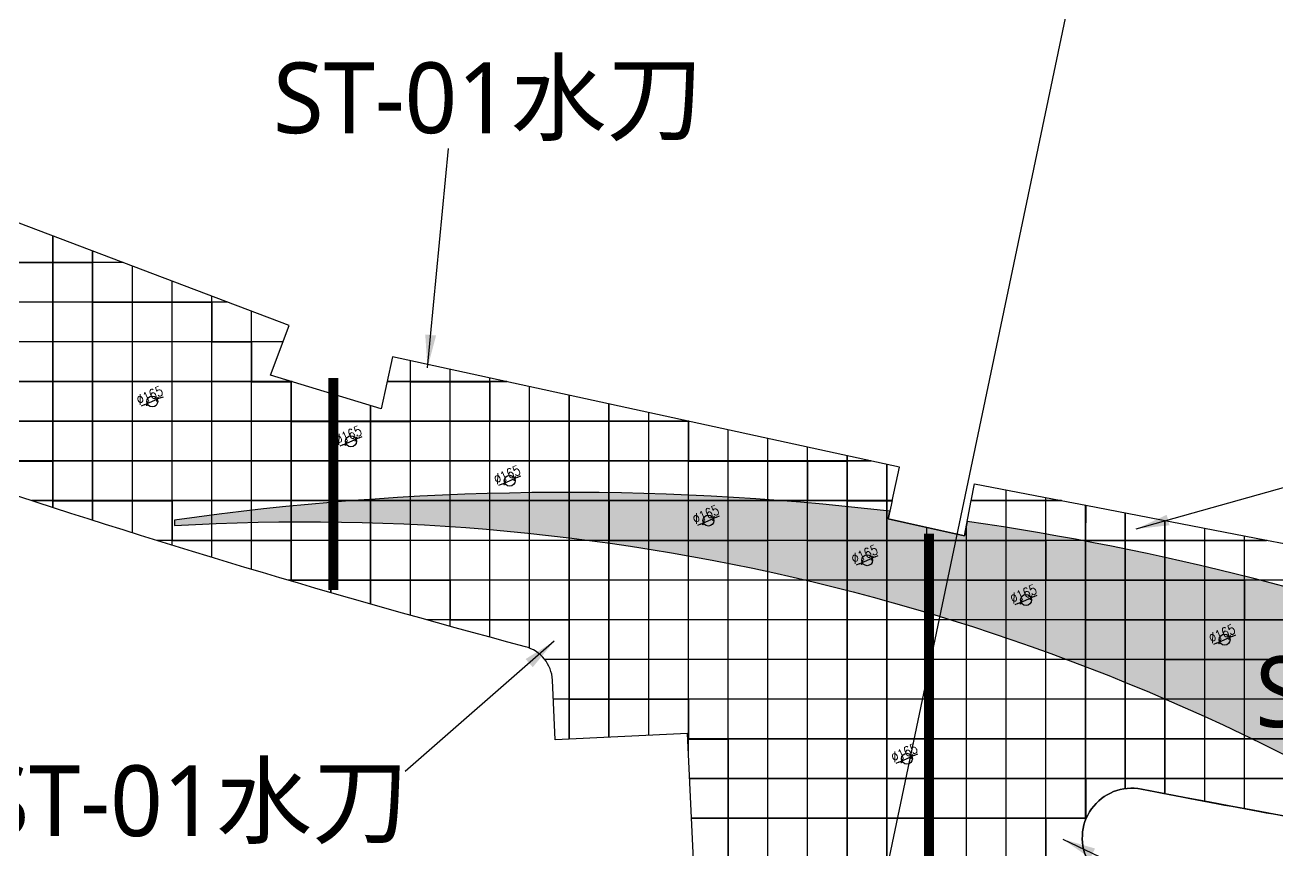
# Model space of a CAD drawing. Header units: millimetres. Extents: x -1989 to 265952, y -5690 to 142265.
# Drawn here: x 68428 to 87341, y 30251 to 42719 of the extents above; entities that cross this region are included whole.
import ezdxf
from ezdxf.enums import TextEntityAlignment as Align
from ezdxf.lldxf.tags import DXFTag

# ---------------------------------------------------------------- set-up
doc = ezdxf.new("R2010")
doc.units = ezdxf.units.MM
for name, color, linetype in [('d地面疏散指示开孔165mm', 91, 'Continuous'), ('F-地材填充', 8, 'Continuous'), ('F-地材造型线', 150, 'Continuous'), ('ST-01水刀', 111, 'Continuous'), ('ST-02整砖', 22, 'Continuous'), ('ST-02算量', 222, 'Continuous'), ('ST-12算量', 21, 'Continuous'), ('现场实际间隔柱定位', 6, 'Continuous')]:
    doc.layers.add(name, color=color, linetype=linetype)
doc.styles.get("Standard").update_dxf_attribs({"font": 'arial.ttf'})
doc.styles.add('YQ_DIM', font='romancs.shx', dxfattribs={"width": 0.8, "bigfont": '@by-01-hztxt.shx'})
doc.styles.add('黑体', font='Microsoft YaHei.ttf')
tags = doc.linetypes.add('EXP JT_LINE', pattern='A,0.5,-0.2,["EXP JT",Standard,S=0.12,R=0,X=-0.1,Y=-0.05],-0.5', length=1.199999999999999).pattern_tags.tags
tags[6] = DXFTag(74, 10)
doc.dimstyles.new('yq100', dxfattribs={"dimscale": 50, "dimtxt": 3, "dimasz": 1, "dimexe": 1.5, "dimexo": 3, "dimgap": 0.5, "dimtad": 1, "dimdec": 0, "dimrnd": 5, "dimdsep": 46, "dimtxsty": 'YQ_DIM', "dimblk": 'YQTICK', "dimcen": 0, "dimclrd": 256, "dimclre": 256, "dimclrt": 7, "dimadec": 1, "dimazin": 2, "dimtfac": 1, "dimtdec": 0, "dimtix": 1, "dimtmove": 2, "dimatfit": 2, "dimfxl": 1, "dimtolj": 1, "dimtzin": 0, "dimarcsym": 0})
doc.dimstyles.new('yq50', dxfattribs={"dimscale": 50, "dimtxt": 3, "dimasz": 1, "dimexe": 1.5, "dimexo": 3, "dimgap": 0.5, "dimtad": 1, "dimdec": 0, "dimdsep": 46, "dimtxsty": 'YQ_DIM', "dimblk": 'YQTICK', "dimcen": 0, "dimclrd": 256, "dimclre": 256, "dimclrt": 7, "dimadec": 1, "dimazin": 2, "dimtfac": 1, "dimtdec": 4, "dimtix": 1, "dimtmove": 2, "dimatfit": 2, "dimfxl": 1, "dimtolj": 1, "dimtzin": 0, "dimarcsym": 0})

# ---------------------------------------------------------------- blocks, each defined once
blk = doc.blocks.new('AWERAWE')
at = {"layer": 'F-地材填充', "color": 8, "linetype": 'Continuous'}
for p, q in [((-26667.27204211387, 419543.8677862799), (-26667.27204211387, 423649.2372635029)), ((-26665.27204211387, 419541.8677862799), (-26665.27204211387, 423647.237263503)), ((-26067.27204211387, 419351.5908630816), (-26067.27204211387, 423421.5826401103)), ((-26065.27204211387, 419349.5908630816), (-26065.27204211387, 423419.5826401104)), ((-25609.45962647473, 423247.8774516658), (-44343.78891648272, 423247.8774516658)), ((-25607.45962647473, 423245.8774516658), (-44341.78891648272, 423245.8774516658)), ((-25467.27204211387, 419162.2137870126), (-25467.27204211387, 423193.9280167178)), ((-25465.27204211387, 419160.2137870126), (-25465.27204211387, 423191.9280167178)), ((-24867.27204211387, 418975.7245394664), (-24867.27204211387, 422966.2733933253)), ((-24865.27204211387, 418973.7245394664), (-24865.27204211387, 422964.2733933253)), ((-24267.27204211386, 418792.1113499284), (-24267.27204211386, 422738.6187699329)), ((-24265.27204211387, 418790.1113499284), (-24265.27204211387, 422736.6187699328)), ((-24028.11682466713, 422647.8774516658), (-44739.69758403002, 422647.8774516658)), ((-24026.11682466713, 422645.8774516658), (-44737.69758403003, 422645.8774516658)), ((-23667.27204211386, 418611.3626918239), (-23667.27204211386, 422510.9641465403)), ((-23665.27204211386, 418609.3626918239), (-23665.27204211386, 422508.9641465403)), ((-23193.37485295547, 422047.8774516658), (-45191.34016976373, 422047.8774516658)), ((-23191.37485295547, 422045.8774516658), (-45189.34016976372, 422045.8774516658)), ((-21267.27204211387, 417916.7911576198), (-21267.27204211387, 421765.6169905978)), ((-21265.27204211387, 417914.7911576198), (-21265.27204211387, 421763.6169905977)), ((-20667.27204211387, 417750.2005201806), (-20667.27204211387, 421634.7201666434)), ((-20665.27204211387, 417748.2005201806), (-20665.27204211387, 421632.7201666434)), ((-23051.0254470444, 421447.8774516658), (-45707.36474795823, 421447.8774516658)), ((-23049.0254470444, 421445.8774516658), (-45705.36474795822, 421445.8774516658)), ((-23067.27204211387, 418433.467278487), (-23067.27204211387, 421452.8224794363)), ((-23065.27204211386, 418431.4672784871), (-23065.27204211386, 421450.8224794363)), ((-19810.8293447295, 421447.8774516658), (-21619.81085800097, 421447.8774516658)), ((-19808.8293447295, 421445.8774516658), (-21617.81085800097, 421445.8774516658)), ((-20067.27204211387, 417586.4101596556), (-20067.27204211387, 421503.823342689)), ((-20065.27204211387, 417584.4101596556), (-20065.27204211387, 421501.8233426889)), ((-22467.27204211387, 418258.4140592453), (-22467.27204211387, 421270.1985727306)), ((-22465.27204211387, 418256.4140592453), (-22465.27204211387, 421268.1985727306)), ((-19467.27204211386, 417421.1587321646), (-19467.27204211386, 421372.9265187346)), ((-19465.27204211386, 417419.1587321646), (-19465.27204211386, 421370.9265187346)), ((-18867.27204211386, 416045.9618372907), (-18867.27204211386, 421242.0296947802)), ((-18865.27204211386, 416043.9618372907), (-18865.27204211386, 421240.0296947802)), ((-21867.27204211387, 418086.1922156174), (-21867.27204211387, 421087.5746660251)), ((-21865.27204211387, 418084.1922156174), (-21865.27204211387, 421085.5746660251)), ((-18267.27204211386, 416074.8918292664), (-18267.27204211386, 421111.1328708258)), ((-18265.27204211386, 416072.8918292663), (-18265.27204211386, 421109.1328708258)), ((-17060.57162934421, 420847.8774516659), (-46300.01374865535, 420847.8774516659)), ((-17058.57162934421, 420845.8774516659), (-46298.01374865535, 420845.8774516659)), ((-17667.27204211386, 416103.8218212419), (-17667.27204211386, 420980.2360468714)), ((-17665.27204211386, 416101.8218212419), (-17665.27204211386, 420978.2360468714)), ((-17067.27204211386, 415810.5513104462), (-17067.27204211386, 420849.339222917)), ((-17065.27204211386, 415808.5513104462), (-17065.27204211386, 420847.3392229169)), ((-16467.27204211386, 405674.4401379789), (-16467.27204211386, 420718.4423989626)), ((-16465.27204211386, 405672.4401379788), (-16465.27204211386, 420716.4423989627)), ((-15867.27204211386, 405591.1383583499), (-15867.27204211386, 420587.5455750081)), ((-15865.27204211386, 405589.1383583499), (-15865.27204211386, 420585.5455750081)), ((-15267.27204211386, 405507.836578721), (-15267.27204211386, 420456.6487510539)), ((-15265.27204211386, 405505.836578721), (-15265.27204211386, 420454.6487510539)), ((-14310.31391395892, 420247.8774516658), (-46987.55727855993, 420247.8774516658)), ((-14308.31391395892, 420245.8774516658), (-46985.55727855993, 420245.8774516658)), ((-14667.27204211386, 405424.534799092), (-14667.27204211386, 420325.7519270994)), ((-14665.27204211386, 405422.5347990921), (-14665.27204211386, 420323.7519270994)), ((-14067.27204211386, 405341.2330194631), (-14067.27204211386, 420194.8551031451)), ((-14065.27204211386, 405339.2330194632), (-14065.27204211386, 420192.8551031451)), ((-12267.27204211386, 405156.0870018865), (-12267.27204211386, 419810.2119340083)), ((-12265.27204211386, 405154.0870018864), (-12265.27204211386, 419808.2119340083)), ((-11667.27204211386, 405089.4332762287), (-11667.27204211386, 419694.1393728006)), ((-11665.27204211386, 405087.4332762287), (-11665.27204211386, 419692.1393728006)), ((-13990.78776982415, 419647.8774516658), (-26988.10782708068, 419647.8774516658)), ((-13988.78776982415, 419645.8774516658), (-26986.10782708068, 419645.8774516658)), ((-11428.13582945447, 419647.8774516658), (-12795.21826365381, 419647.8774516658)), ((-11426.13582945448, 419645.8774516658), (-12793.21826365381, 419645.8774516658)), ((-11067.27204211386, 414828.1451819141), (-11067.27204211386, 419578.0668115929)), ((-11065.27204211386, 414826.1451819141), (-11065.27204211386, 419576.0668115929)), ((-10467.27204211386, 415298.7377276029), (-10467.27204211386, 419461.9942503853)), ((-10465.27204211386, 415296.737727603), (-10465.27204211386, 419459.9942503852)), ((-9867.272042113867, 415221.5961679515), (-9867.272042113867, 419345.9216891777)), ((-9865.272042113866, 415219.5961679516), (-9865.272042113866, 419343.9216891777)), ((-13467.27204211386, 406083.6546551525), (-13467.27204211386, 419244.5335390996)), ((-13465.27204211386, 406081.6546551524), (-13465.27204211386, 419242.5335390996)), ((-12867.27204211386, 406026.0730812561), (-12867.27204211386, 419275.4184774998)), ((-12865.27204211386, 406024.073081256), (-12865.27204211386, 419273.4184774997)), ((-9267.272042113866, 415106.7102528664), (-9267.272042113866, 419229.8491279699)), ((-9265.272042113866, 415104.7102528663), (-9265.272042113866, 419227.84912797)), ((-8667.272042113866, 414994.4699895906), (-8667.272042113866, 419113.7765667622)), ((-8665.272042113866, 414992.4699895906), (-8665.272042113866, 419111.7765667622)), ((-8326.627632733049, 419047.8774516658), (-25100.514205783, 419047.8774516658)), ((-8324.627632733049, 419045.8774516658), (-25098.514205783, 419045.8774516658)), ((-5225.11943601162, 418447.8774516658), (-23116.23392418378, 418447.8774516658)), ((-5223.119436011621, 418445.8774516659), (-23114.23392418378, 418445.8774516659)), ((-4924.676571390449, 417847.8774516658), (-21020.29312179546, 417847.8774516658)), ((-4922.67657139045, 417845.8774516658), (-21018.29312179546, 417845.8774516658)), ((3932.727957886135, 417247.8774516657), (-19237.8800835621, 417247.8774516657)), ((3932.727957886135, 417245.8774516658), (-19235.8800835621, 417245.8774516658)), ((4167.113881494723, 416647.8774516658), (-19109.2456329416, 416647.8774516658)), ((4169.113881494722, 416645.8774516658), (-19107.2456329416, 416645.8774516658)), ((13147.38438598331, 416047.8774516658), (-17078.71511438235, 416047.8774516658)), ((13149.38438598331, 416045.8774516658), (-17076.71511438235, 416045.8774516658)), ((47766.62436168374, 415447.8774516658), (-17049.7851224067, 415447.8774516658)), ((47768.62436168373, 415445.8774516657), (-17047.7851224067, 415445.8774516657)), ((-11059.23888379127, 414847.8774516658), (-17020.85513043105, 414847.8774516658)), ((-11057.23888379127, 414845.8774516658), (-17018.85513043105, 414845.8774516658))]:
    blk.add_line(p, q, dxfattribs=at)
blk = doc.blocks.new('YQTICK')
blk.add_line((-1, 1e-16), (1, 1e-16))
at = {"const_width": 0.4}
blk.add_lwpolyline([(0.5303300858899105, 0.5303300858899106), (-0.5303300858899106, -0.5303300858899105)], dxfattribs=at)
blk = doc.blocks.new('*D262')
at = {"layer": 'DEFPOINTS', "color": 0, "transparency": 16777216}
for p in [(81674.92647750358, 31596.55654911941), (81826.34795451348, 31662.10451857798)]:
    blk.add_point(p, dxfattribs=at)
at = {"layer": 'd地面疏散指示开孔165mm', "lineweight": -2, "transparency": 16777216}
for p, q in [((81674.92647750358, 31596.55654911941), (81826.34795451348, 31662.10451857798)), ((81872.23325057709, 31681.96753962603), (81918.11854664068, 31701.83056067409)), ((81629.04118143996, 31576.69352807137), (81583.15588537639, 31556.83050702331))]:
    blk.add_line(p, q, dxfattribs=at)
at = {"layer": 'd地面疏散指示开孔165mm', "lineweight": -2, "transparency": 16777216, "xscale": 50, "yscale": 50, "zscale": 50}
for p, rotation in [((81674.92647750358, 31596.55654911941), 23.40702549860142), ((81826.34795451348, 31662.10451857798), 203.4070254986014)]:
    blk.add_blockref('YQTICK', p, dxfattribs=dict(at, rotation=rotation))
at = {"layer": 'd地面疏散指示开孔165mm', "color": 7, "transparency": 16777216, "insert": (81710.91117391243, 31721.10112597591), "char_height": 150, "attachment_point": 5, "rotation": 23.407025498601396, "style": 'YQ_DIM'}
blk.add_mtext('\\A1;∅165', dxfattribs=at)
blk = doc.blocks.new('*D263')
at = {"layer": 'DEFPOINTS', "color": 0, "transparency": 16777216}
for p in [(81226.34795451353, 34662.10451857788), (81074.92647750353, 34596.55654911952)]:
    blk.add_point(p, dxfattribs=at)
at = {"layer": 'd地面疏散指示开孔165mm', "lineweight": -2, "transparency": 16777216}
for p, q in [((81074.92647750353, 34596.55654911952), (81226.34795451353, 34662.10451857788)), ((81272.23325057716, 34681.96753962587), (81318.1185466408, 34701.83056067385)), ((81029.04118143988, 34576.69352807153), (80983.15588537625, 34556.83050702354))]:
    blk.add_line(p, q, dxfattribs=at)
at = {"layer": 'd地面疏散指示开孔165mm', "lineweight": -2, "transparency": 16777216, "xscale": 50, "yscale": 50, "zscale": 50}
for p, rotation in [((81074.92647750353, 34596.55654911952), 23.40702549852036), ((81226.34795451353, 34662.10451857788), 203.4070254985204)]:
    blk.add_blockref('YQTICK', p, dxfattribs=dict(at, rotation=rotation))
at = {"layer": 'd地面疏散指示开孔165mm', "color": 7, "transparency": 16777216, "insert": (81110.91117391255, 34721.10112597596), "char_height": 150, "attachment_point": 5, "rotation": 23.407025498520383, "style": 'YQ_DIM'}
blk.add_mtext('\\A1;∅165', dxfattribs=at)
blk = doc.blocks.new('*D264')
at = {"layer": 'DEFPOINTS', "color": 0, "transparency": 16777216}
for p in [(83626.3479545135, 34062.10451857795), (83474.92647750361, 33996.55654911948)]:
    blk.add_point(p, dxfattribs=at)
at = {"layer": 'd地面疏散指示开孔165mm', "lineweight": -2, "transparency": 16777216}
for p, q in [((83474.92647750361, 33996.55654911948), (83626.3479545135, 34062.10451857795)), ((83672.2332505771, 34081.96753962598), (83718.11854664073, 34101.830560674)), ((83429.04118144, 33976.69352807145), (83383.15588537639, 33956.83050702342))]:
    blk.add_line(p, q, dxfattribs=at)
at = {"layer": 'd地面疏散指示开孔165mm', "lineweight": -2, "transparency": 16777216, "xscale": 50, "yscale": 50, "zscale": 50}
for p, rotation in [((83474.92647750361, 33996.55654911948), 23.40702549857128), ((83626.3479545135, 34062.10451857795), 203.4070254985713)]:
    blk.add_blockref('YQTICK', p, dxfattribs=dict(at, rotation=rotation))
at = {"layer": 'd地面疏散指示开孔165mm', "color": 7, "transparency": 16777216, "insert": (83510.91117391248, 34121.10112597594), "char_height": 150, "attachment_point": 5, "rotation": 23.40702549857127, "style": 'YQ_DIM'}
blk.add_mtext('\\A1;∅165', dxfattribs=at)
blk = doc.blocks.new('*D265')
at = {"layer": 'DEFPOINTS', "color": 0, "transparency": 16777216}
for p in [(86474.92647750366, 33396.55654911932), (86626.34795451345, 33462.10451857809)]:
    blk.add_point(p, dxfattribs=at)
at = {"layer": 'd地面疏散指示开孔165mm', "lineweight": -2, "transparency": 16777216}
for p, q in [((86672.233250577, 33481.96753962621), (86718.11854664057, 33501.83056067432)), ((86429.04118144009, 33376.69352807121), (86383.15588537652, 33356.83050702308)), ((86474.92647750366, 33396.55654911932), (86626.34795451345, 33462.10451857809))]:
    blk.add_line(p, q, dxfattribs=at)
at = {"layer": 'd地面疏散指示开孔165mm', "lineweight": -2, "transparency": 16777216, "xscale": 50, "yscale": 50, "zscale": 50}
for p, rotation in [((86626.34795451345, 33462.10451857809), 203.4070254986824), ((86474.92647750366, 33396.55654911932), 23.4070254986824)]:
    blk.add_blockref('YQTICK', p, dxfattribs=dict(at, rotation=rotation))
at = {"layer": 'd地面疏散指示开孔165mm', "color": 7, "transparency": 16777216, "insert": (86510.9111739123, 33521.10112597586), "char_height": 150, "attachment_point": 5, "rotation": 23.407025498682366, "style": 'YQ_DIM'}
blk.add_mtext('\\A1;∅165', dxfattribs=at)
blk = doc.blocks.new('*D283')
at = {"layer": 'DEFPOINTS', "color": 0, "transparency": 16777216}
for p in [(78676.92647750372, 35196.55654911947), (78828.34795451348, 35262.10451857798)]:
    blk.add_point(p, dxfattribs=at)
at = {"layer": 'd地面疏散指示开孔165mm', "lineweight": -2, "transparency": 16777216}
for p, q in [((78676.92647750372, 35196.55654911947), (78828.34795451348, 35262.10451857798)), ((78874.23325057709, 35281.96753962602), (78920.11854664069, 35301.83056067406)), ((78631.0411814401, 35176.69352807143), (78585.1558853765, 35156.83050702338))]:
    blk.add_line(p, q, dxfattribs=at)
at = {"layer": 'd地面疏散指示开孔165mm', "lineweight": -2, "transparency": 16777216, "xscale": 50, "yscale": 50, "zscale": 50}
for p, rotation in [((78676.92647750372, 35196.55654911947), 23.40702549859662), ((78828.34795451348, 35262.10451857798), 203.4070254985966)]:
    blk.add_blockref('YQTICK', p, dxfattribs=dict(at, rotation=rotation))
at = {"layer": 'd地面疏散指示开孔165mm', "color": 7, "transparency": 16777216, "insert": (78712.9111739125, 35321.10112597593), "char_height": 150, "attachment_point": 5, "rotation": 23.407025498596617, "style": 'YQ_DIM'}
blk.add_mtext('\\A1;∅165', dxfattribs=at)
blk = doc.blocks.new('*D284')
at = {"layer": 'DEFPOINTS', "color": 0, "transparency": 16777216}
for p in [(75674.92647750342, 35798.55654911948), (75826.34795451352, 35864.10451857787)]:
    blk.add_point(p, dxfattribs=at)
at = {"layer": 'd地面疏散指示开孔165mm', "lineweight": -2, "transparency": 16777216}
for p, q in [((75629.04118143978, 35778.69352807151), (75583.15588537615, 35758.83050702352)), ((75674.92647750342, 35798.55654911948), (75826.34795451352, 35864.10451857787)), ((75872.23325057718, 35883.96753962584), (75918.11854664082, 35903.83056067382))]:
    blk.add_line(p, q, dxfattribs=at)
at = {"layer": 'd地面疏散指示开孔165mm', "lineweight": -2, "transparency": 16777216, "xscale": 50, "yscale": 50, "zscale": 50}
for p, rotation in [((75674.92647750342, 35798.55654911948), 23.40702549851101), ((75826.34795451352, 35864.10451857787), 203.407025498511)]:
    blk.add_blockref('YQTICK', p, dxfattribs=dict(at, rotation=rotation))
at = {"layer": 'd地面疏散指示开孔165mm', "color": 7, "transparency": 16777216, "insert": (75710.91117391251, 35923.10112597595), "char_height": 150, "attachment_point": 5, "rotation": 23.407025498511018, "style": 'YQ_DIM'}
blk.add_mtext('\\A1;∅165', dxfattribs=at)
blk = doc.blocks.new('*D285')
at = {"layer": 'DEFPOINTS', "color": 0, "transparency": 16777216}
for p in [(73276.92647750348, 36394.55654911937), (73428.34795451349, 36460.10451857799)]:
    blk.add_point(p, dxfattribs=at)
at = {"layer": 'd地面疏散指示开孔165mm', "lineweight": -2, "transparency": 16777216}
for p, q in [((73231.04118143985, 36374.69352807131), (73185.15588537627, 36354.83050702326)), ((73276.92647750348, 36394.55654911937), (73428.34795451349, 36460.10451857799)), ((73474.23325057709, 36479.96753962604), (73520.1185466407, 36499.8305606741))]:
    blk.add_line(p, q, dxfattribs=at)
at = {"layer": 'd地面疏散指示开孔165mm', "lineweight": -2, "transparency": 16777216, "xscale": 50, "yscale": 50, "zscale": 50}
for p, rotation in [((73428.34795451349, 36460.10451857799), 203.4070254986039), ((73276.92647750348, 36394.55654911937), 23.40702549860381)]:
    blk.add_blockref('YQTICK', p, dxfattribs=dict(at, rotation=rotation))
at = {"layer": 'd地面疏散指示开孔165mm', "color": 7, "transparency": 16777216, "insert": (73312.91117391238, 36519.1011259759), "char_height": 150, "attachment_point": 5, "rotation": 23.407025498603847, "style": 'YQ_DIM'}
blk.add_mtext('\\A1;∅165', dxfattribs=at)
blk = doc.blocks.new('*D286')
at = {"layer": 'DEFPOINTS', "color": 0, "transparency": 16777216}
for p in [(70274.92647750347, 36996.55654911936), (70426.34795451348, 37062.10451857799)]:
    blk.add_point(p, dxfattribs=at)
at = {"layer": 'd地面疏散指示开孔165mm', "lineweight": -2, "transparency": 16777216}
for p, q in [((70472.23325057708, 37081.96753962603), (70518.11854664069, 37101.83056067409)), ((70229.04118143987, 36976.69352807131), (70183.15588537625, 36956.83050702325)), ((70274.92647750347, 36996.55654911936), (70426.34795451348, 37062.10451857799))]:
    blk.add_line(p, q, dxfattribs=at)
at = {"layer": 'd地面疏散指示开孔165mm', "lineweight": -2, "transparency": 16777216, "xscale": 50, "yscale": 50, "zscale": 50}
for p, rotation in [((70426.34795451348, 37062.10451857799), 203.4070254986036), ((70274.92647750347, 36996.55654911936), 23.40702549860358)]:
    blk.add_blockref('YQTICK', p, dxfattribs=dict(at, rotation=rotation))
at = {"layer": 'd地面疏散指示开孔165mm', "color": 7, "transparency": 16777216, "insert": (70310.91117391236, 37121.10112597589), "char_height": 150, "attachment_point": 5, "rotation": 23.407025498603588, "style": 'YQ_DIM'}
blk.add_mtext('\\A1;∅165', dxfattribs=at)

msp = doc.modelspace()

# ---------------------------------------------------------------- hatches: boundary and pattern name
at = {"layer": 'F-地材填充'}
h = msp.add_hatch(dxfattribs=at)
h.set_pattern_fill('DOTS', color=8, scale=100, angle=90)
h.set_pattern_definition([(90, (485915.7197267425, 405516.620118822), (-158.75, 79.37500000000001), [0, -158.75])])
edge = h.paths.add_edge_path()
edge.add_line((82663.3540596088, 35216.12599809622), (82621.16808326103, 34998.37111807618))
edge.add_line((82621.16808326103, 34998.37111807618), (82006.17733110653, 35135.09305542594))
edge.add_line((82006.17733110664, 35135.09305542594), (81468.66730676769, 35254.58983097112))
edge.add_line((81468.66730676769, 35254.58983097112), (81493.29269753248, 35370.17405466063))
edge.add_arc((76600.44360442137, -6383.592687577969), 42039.46966141733, 83.3163666160761, 98.08916003773373)
edge.add_line((70684.90487224856, 35237.59675868115), (70684.90487107149, 35154.38567412555))
edge.add_arc((72665.23145493856, 2442.126793975738), 32772.14632001863, 58.4021364496154, 93.4643297160261, ccw=False)
edge.add_arc((112929.7945153547, 171942.4495205379), 143457.7266076545, 260.736363694474, 264.46176272153)
edge.add_arc((76626.54245602388, -6411.319012759806), 42062.89662480486, 57.7294283861883, 81.74849109157326)

# ---------------------------------------------------------------- linework, layer by layer
at = {"color": 11}
msp.add_lwpolyline([(76439.17991211035, 31916.17093931212), (76395.70390200152, 32817.85131611102, 0.3264483431227162), (75987.97650474429, 33322.81349328617, -0.0153519259116162), (67551.76700320121, 35850.88450199084), (67081.7346138788, 34982.13741016181), (65260.48929034945, 35967.51543215735), (63866.21587712903, 33390.52073887989), (65687.46120065663, 32405.14271688732), (65221.11822036819, 31543.21465165486), (61856.52349440663, 33363.61613903925, 0.3673617066170483), (60779.77228457111, 33136.17204528369), (59624.97533810281, 31643.64671918928, 0.5590913621963867), (60862.04890694309, 28377.29076346706, 0.0112558719620174), (75341.1766764438, 25941.6914246433), (77643.92160815586, 25614.30898852934, 0.617733619168726), (78382.50460498131, 26734.00195471538), (77649.7900506533, 28003.10079023973), (76629.37091714636, 27971.66230901811), (76577.40112883903, 29049.5012870245), (78574.35903650886, 29145.78791409955), (78436.13781977972, 32012.457566386), (76439.17993784, 31916.17094055269)], format="xyb", dxfattribs=at)
msp.add_lwpolyline([(87411.22464946358, 25019.53382456143, 0.2404197129932057), (88517.2547155782, 24302.28284668588, 0.0121159270092298), (104271.8326290227, 23051.90963665993, 0.282733468284349), (105607.2344188434, 23774.71953270098), (107745.2148964535, 27477.8103455654, 0.563940622258), (107126.034450667, 28602.19647361702, -0.0383659333457319), (85294.70513755622, 31171.65108300347, 0.6438808951479384), (84500.70666847427, 30060.69884390649)], format="xyb", close=True, dxfattribs=at)
at = {"layer": 'd地面疏散指示开孔165mm'}
for centre in [(70350.63721600853, 37029.3305338487), (73352.63721600853, 36427.3305338487), (75750.63721600852, 35831.3305338487), (78752.63721600853, 35229.3305338487), (81150.63721600852, 34629.3305338487), (83550.63721600853, 34029.3305338487), (86550.63721600853, 33429.3305338487), (81750.63721600853, 31629.3305338487)]:
    msp.add_circle(centre, 82.5, dxfattribs=at)
at = {"layer": 'F-地材造型线', "color": 1, "linetype": 'EXP JT_LINE', "ltscale": 1500, "const_width": 150}
for points in [[(73084.89609030649, 37384.25498230386), (73084.89609030649, 34181.29537625847)], [(82084.89609030509, 35030.23980833314), (82084.89609030509, 21909.00963991744)]]:
    msp.add_lwpolyline(points, dxfattribs=at)
at = {"layer": 'F-地材造型线'}
msp.add_lwpolyline([(99084.6857181009, 29154.38179137235, 0.1050647637379913), (82663.432688301, 35216.84448301452), (82621.16808326103, 34998.37111807618), (82006.17733110664, 35135.09305542594), (81468.66730676769, 35254.58983097112), (81493.29269753248, 35370.17405466063, 0.0644231810518809), (70686.77915663403, 35236.14937278375), (70686.77915545707, 35152.93828822722, -0.1539755113251544), (89851.63721600865, 30353.19149972758, 0.016230397369082)], format="xyb", close=True, dxfattribs=at)
at = {"layer": 'ST-01水刀', "color": 241}
msp.add_line((86461.30067257307, 53902.78417648016), (73977.59064508139, -5689.841053661744), dxfattribs=at)
at = {"layer": 'ST-01水刀', "color": 111}
for points in [[(68251.63721600876, 39128.33053384864), (69449.63721600853, 39126.33053384864), (69449.63721600853, 38528.33053384864), (71251.63721600853, 38526.33053384864), (71251.63721600853, 37928.33053384864), (71849.63721600853, 37928.33053384864), (71849.63721600876, 37328.33053384864), (72449.63721600865, 37328.33053384864), (72450.63857146938, 36726.33053384864), (74249.63721600876, 36726.33053384864), (74249.63721600876, 37326.33053384864), (75450.63721600853, 37326.33053384864), (75452.63721600853, 36726.33053384864), (78451.63721600876, 36729.73892591105), (78449.63721600876, 36128.33053384864), (79649.63721600876, 36128.33053384864), (80251.63721600875, 36128.33053384864), (80849.63721600876, 36126.33053384864), (80849.63721600876, 35528.33053384864), (81526.98817064907, 35528.33053384934), (81637.47283431295, 36034.76603163846), (73981.28418066379, 37705.05066223568), (73809.97990395865, 36919.83248108844), (72136.18638983092, 37429.29033203583), (72419.49094066655, 38175.95968567466), (64217.09245389726, 41288.14958304292)], [(82721.34408526708, 35528.49471737674), (82773.00778601391, 35783.25792253917), (84080.43506801224, 35530.33053384864), (82721.34408526708, 35528.49471737674)], [(84451.63721600852, 35458.51989377578), (84449.63721600876, 34928.33053384864), (87181.94326473356, 34930.33053384864), (84451.63721600852, 35458.51989377578)]]:
    msp.add_lwpolyline(points, dxfattribs=at)
at = {"layer": 'ST-01水刀'}
for points in [[(67051.63721600865, 36128.33053384864), (68849.63721600865, 36128.33053384864), (68849.63721600865, 35528.33053384864), (70649.63721600865, 35528.33053384864), (70649.63721600865, 34928.33053384864), (72449.63721600865, 34928.33053384864), (72449.63721600865, 34328.33053384864), (74849.63721600865, 34328.33053384864), (74849.63721600865, 33728.33053384864), (76649.63721600865, 33728.33053384858), (76649.63721600865, 32528.33053384864), (78449.63721600865, 32528.33053384864), (78449.63721600865, 31928.33053384864), (79049.63721600865, 31928.33053384864), (79049.63721600865, 28930.33053384864)], [(88049.63721600865, 31328.33053384864), (84451.63721600865, 31328.33053384864), (84451.63721600865, 30728.33053384864), (83851.63721600865, 30728.33053384858), (83851.63721600865, 29530.33053384864), (84451.63721600865, 29530.33053384864), (84451.63721600865, 28930.33053384864), (85051.63721600865, 28930.33053384864), (85051.63721600865, 27730.33053384864), (85649.63721600865, 27730.33053384864), (85651.63721600865, 26530.33053384864), (86249.63721600865, 26530.33053384864), (86251.63721600865, 25328.33053384864), (86849.63721600865, 25330.33053384864), (86851.63721600865, 24728.33053384864), (87451.63721600865, 24728.33053384864)]]:
    msp.add_lwpolyline(points, dxfattribs=at)
for points in [[(76439.17991211035, 31916.17093931212), (76395.70390200152, 32817.85131611102, 0.3264483431227162), (75987.97650474429, 33322.81349328617, -0.0153519259116162), (67551.76700320121, 35850.88450199084)], [(60862.04890694309, 28377.29076346706, 0.0112558719620174), (75341.1766764438, 25941.6914246433), (77643.92160815586, 25614.30898852934, 0.617733619168726), (78382.50460498131, 26734.00195471538), (77649.7900506533, 28003.10079023973), (76629.37091714636, 27971.66230901811), (76577.40112883903, 29049.5012870245), (78574.35903650886, 29145.78791409955), (78436.13781977972, 32012.457566386), (76439.17991211035, 31916.17093931212)], [(87411.22464946358, 25019.53382456143), (84500.70666847427, 30060.69884390649, -0.6438808951479384), (85294.70513755622, 31171.65108300347, 0.005945224346755), (88649.63721600865, 30554.35736903807, -0.005945224346755)]]:
    msp.add_lwpolyline(points, format="xyb", dxfattribs=at)
at = {"layer": 'ST-02整砖', "color": 22}
for points in [[(77251.63721600853, 35528.33053384864), (77251.63721600853, 34930.33053384864), (79649.63721600853, 34930.33053384864), (79649.63721600853, 35528.33053384864)], [(80251.63721600852, 34330.33053384864), (80251.63721600852, 34928.33053384864), (83849.63721600852, 34928.33053384864), (83849.63721600852, 34330.33053384864)], [(82651.63721600853, 33730.33053384864), (82651.63721600853, 34328.33053384864), (86851.63721600853, 34328.33053384864), (86851.63721600853, 33730.33053384864)], [(84451.63721600852, 33130.33053384864), (84451.63721600852, 33728.33053384864), (88649.63721600853, 33728.33053384864), (88649.63721600853, 33130.33053384864)], [(85651.63721600853, 32530.33053384864), (85651.63721600853, 33128.33053384864), (90449.63721600852, 33128.33053384864), (90449.63721600852, 32530.33053384864)]]:
    msp.add_lwpolyline(points, close=True, dxfattribs=at)
at = {"layer": 'ST-02算量', "color": 200}
msp.add_lwpolyline([(88051.63721600865, 31332.31911993245), (86851.63721600865, 31332.31911993245), (86851.63721600865, 31932.31911993239), (85051.63721600876, 31932.31911993239), (85051.63721600876, 32532.31911993245), (83851.63721600876, 32532.31911993245), (83851.63721600876, 33132.31911993245), (82049.63450508603, 33130.31911993245), (82051.63721600865, 33732.31911993245), (79651.63721600876, 33730.31911993245), (79651.63721600865, 34330.33053384864), (76651.63721600865, 34330.33053384864), (76651.63721600865, 34930.33053384864), (70666.84579758056, 34930.33053384858), (70651.63721600865, 34930.33053384864), (70651.63721600865, 35530.31911993245), (73051.63721600876, 35530.31911993245), (73049.63721600876, 36128.31911993245), (80251.63721600852, 36130.31911993245), (80251.63721600852, 35530.31911993245), (81526.9881706487, 35530.31911993245), (81468.66730676769, 35256.57841705493), (82621.16808326103, 35000.35970415999), (82721.69099446866, 35532.31911993245), (83249.63721600876, 35530.31911993245), (84080.43506801224, 35532.31911993245), (84451.63721600852, 35460.50847985959), (84449.63721600876, 34930.31911993245), (87181.94326473356, 34932.31911993245), (87449.63721600854, 34880.53258235866)], dxfattribs=at)
at = {"layer": '现场实际间隔柱定位', "const_width": 2}
msp.add_lwpolyline([(64217.09245389726, 41288.14958304292), (72419.490940667, 38175.95968567449), (72136.18638983092, 37429.29033203583), (73809.97990395865, 36919.83248108844), (73981.28418066379, 37705.05066223568), (81638.08597266886, 36034.63226853274), (81468.66730676769, 35254.58983097112), (82621.16808326103, 34998.37111807618), (82773.00778601391, 35783.25792253917), (90695.27966943922, 34250.6606090515), (90543.47962020877, 33465.97878079637), (91602.5843701839, 33302.29895580022), (91700.72219481439, 34094.51606240685), (99756.5507596169, 33097.66524466002), (99658.21408001825, 32303.84170373101), (100530.0859413904, 32198.79690115605)], dxfattribs=at)

# ---------------------------------------------------------------- block references
at = {"layer": 'ST-01水刀'}
msp.add_blockref('AWERAWE', (95516.90925812247, -384117.5469178173), dxfattribs=at)

# ---------------------------------------------------------------- texts
at = {"color": 122, "ltscale": 5000, "style": '黑体'}
for p in [(75422.97932064885, 41633.39237084301), (70974.93468718303, 31009.84414662237)]:
    msp.add_text('ST-01水刀', height=1069.01983612351, dxfattribs=at).set_placement(p, align=Align.MIDDLE)
at = {"color": 241, "ltscale": 5000, "style": '黑体'}
msp.add_text('ST-02', height=1069.01983612351, dxfattribs=at).set_placement((88802.48408279991, 32643.62727515135), align=Align.MIDDLE)

# ---------------------------------------------------------------- dimensions: what is measured, and where the dimension line sits
at = {"layer": 'd地面疏散指示开孔165mm'}
for p1, p2, picture, middle in [((70274.92647750347, 36996.55654911936), (70426.34795451348, 37062.10451857799), '*D286', (70310.91117391236, 37121.10112597589)), ((73276.92647750348, 36394.55654911937), (73428.34795451349, 36460.10451857799), '*D285', (73312.91117391238, 36519.1011259759)), ((75674.92647750342, 35798.55654911948), (75826.34795451352, 35864.10451857787), '*D284', (75710.91117391251, 35923.10112597595)), ((78676.92647750372, 35196.55654911947), (78828.34795451348, 35262.10451857798), '*D283', (78712.9111739125, 35321.10112597593)), ((81074.92647750353, 34596.55654911952), (81226.34795451353, 34662.10451857788), '*D263', (81110.91117391255, 34721.10112597596)), ((83474.92647750361, 33996.55654911948), (83626.3479545135, 34062.10451857795), '*D264', (83510.91117391248, 34121.10112597594)), ((86474.92647750366, 33396.55654911932), (86626.34795451345, 33462.10451857809), '*D265', (86510.9111739123, 33521.10112597586)), ((81674.92647750358, 31596.55654911941), (81826.34795451348, 31662.10451857798), '*D262', (81710.91117391243, 31721.10112597591))]:
    dim = msp.add_diameter_dim_2p(p1=p1, p2=p2, dimstyle='yq50', override={"dimzin": 0}, dxfattribs=at)
    dim.commit()
    dim.dimension.update_dxf_attribs({"geometry": picture, "text_midpoint": middle})

# ---------------------------------------------------------------- leaders
at = {"layer": 'ST-12算量', "color": 122}
for points in [[(74508.39176935915, 37536.41229372672), (74825.77065104086, 40851.02222195841)], [(85215.70630975094, 35102.42415443776), (93331.0959797467, 37383.53380152551)], [(76421.14194376851, 33404.39774093885), (74171.58120145302, 31437.88063983494)], [(84105.29853190332, 30413.62975759493), (90152.15361128213, 27551.10471261354)]]:
    msp.add_leader(points, dimstyle='yq100', override={"dimasz": 10, "dimtad": 0, "dimzin": 0, "dimfxl": 6, "dimfxlon": 1}, dxfattribs=at)

doc.saveas('drawing.dxf')
